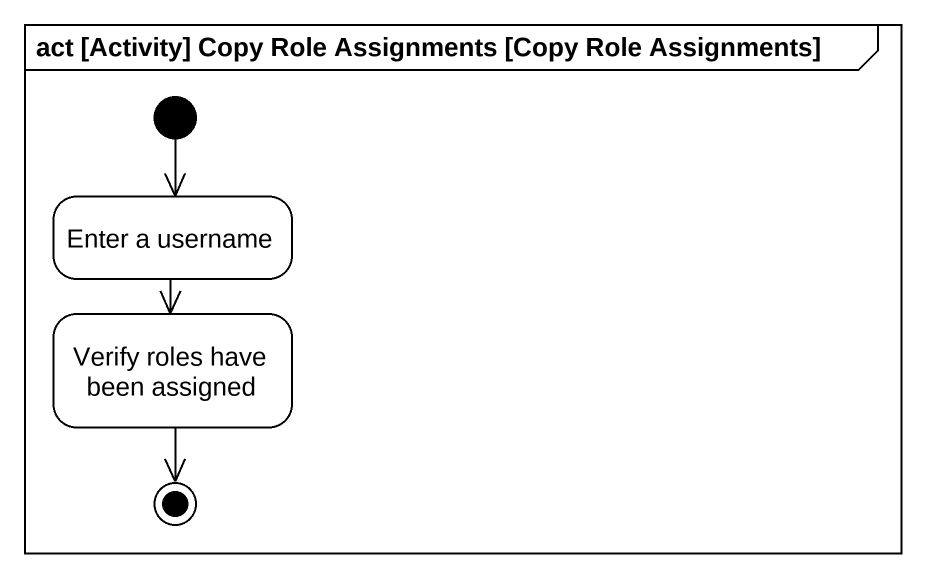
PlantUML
@startuml
mainframe act [Activity] Copy Role Assignments [Copy Role Assignments]
hide empty description
state "Enter a username" as Enter_a_username
state "Verify roles have been assigned" as Verify_roles_have_been
[*] --> Enter_a_username
Enter_a_username --> Verify_roles_have_been
Verify_roles_have_been --> [*]
@enduml
